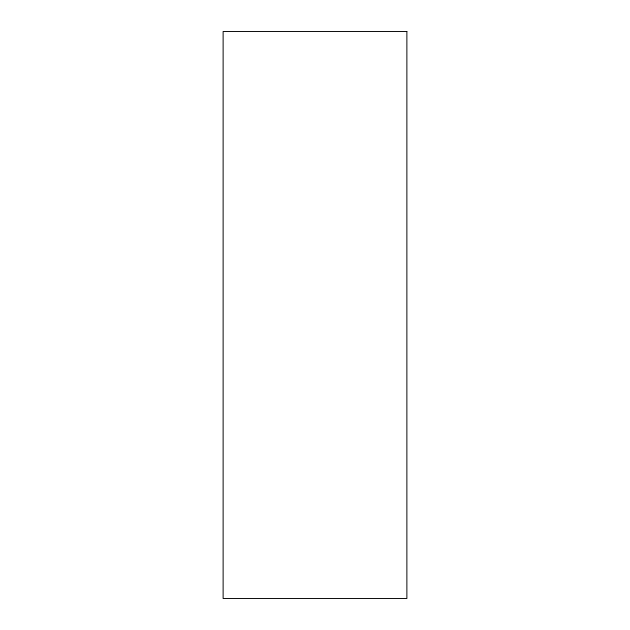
<?xml version="1.0" encoding="UTF-8"?>
<svg xmlns="http://www.w3.org/2000/svg" width="630" height="630" viewBox="0 0 630 630"><rect width="100%" height="100%" fill="white"/><g stroke="black" fill="none" stroke-linecap="round" stroke-linejoin="round"><path stroke-width="0.94" d="M406.878 31.5L223.122 31.5L223.122 598.5L406.878 598.5L406.878 31.5"/></g></svg>
